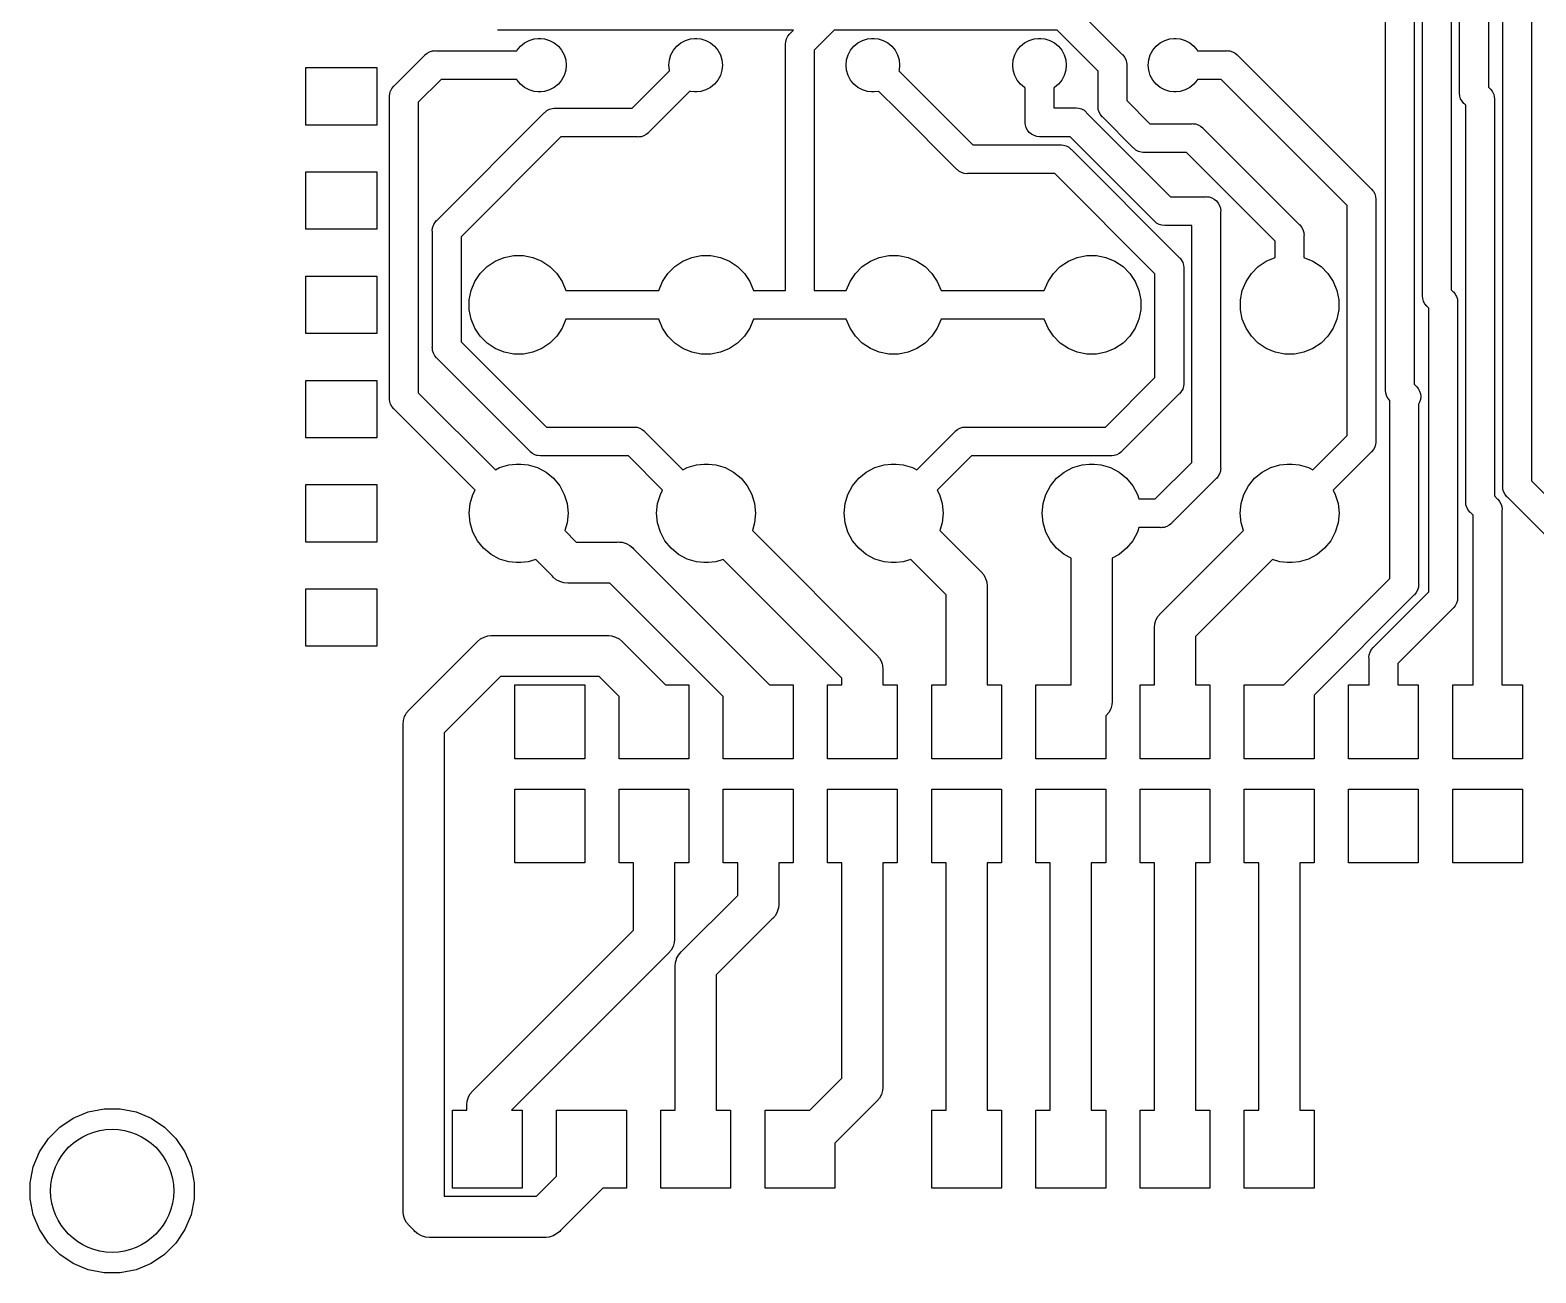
# Model space of a CAD drawing. Extents: x 90 to 153, y -149 to -36.
# Drawn here: x 91.22 to 127.92, y -148.3 to -118.02 of the extents above; entities that cross this region are included whole.
import ezdxf

# ---------------------------------------------------------------- set-up
doc = ezdxf.new("R2010")
doc.units = 0
doc.header["$MEASUREMENT"] = 0
doc.layers.add('BLACK', color=7, linetype='CONTINUOUS')

msp = doc.modelspace()

# ---------------------------------------------------------------- linework, layer by layer
at = {"layer": 'BLACK', "linetype": 'CONTINUOUS'}
for p, q in [((127.114, -129.126), (127.114, -110.772)), ((127.814, -110.686), (127.814, -128.999)), ((126.064, -119.539), (126.064, -111.612)), ((126.764, -111.612), (126.764, -119.411)), ((125.16, -124.477), (125.16, -113.209)), ((125.86, -113.081), (125.86, -124.349)), ((124.96, -116.245), (124.96, -126.651)), ((124.26, -126.779), (124.26, -116.373)), ((116.66, -117.437), (117.837, -118.614)), ((102.665, -118.022), (102.613, -118.017)), ((102.682, -118.024), (102.665, -118.022)), ((102.665, -118.022), (102.665, -118.022)), ((102.699, -118.022), (102.682, -118.024)), ((109.829, -118.022), (102.699, -118.022)), ((109.657, -118.229), (109.69, -118.169)), ((109.69, -118.169), (109.733, -118.115)), ((109.733, -118.115), (109.747, -118.104)), ((109.747, -118.104), (109.829, -118.022)), ((110.819, -118.022), (110.332, -118.509)), ((116.255, -118.022), (110.819, -118.022)), ((117.252, -119.019), (116.255, -118.022)), ((100.897, -118.58), (100.957, -118.547)), ((100.957, -118.547), (101.023, -118.527)), ((101.023, -118.527), (101.075, -118.522)), ((101.075, -118.522), (101.092, -118.52)), ((101.092, -118.52), (101.109, -118.522)), ((101.109, -118.522), (103.082, -118.522)), ((103.082, -118.522), (103.089, -118.509)), ((103.089, -118.509), (103.17, -118.41)), ((103.17, -118.41), (103.269, -118.329)), ((103.269, -118.329), (103.382, -118.269)), ((103.382, -118.269), (103.505, -118.231)), ((103.505, -118.231), (103.6, -118.222)), ((103.6, -118.222), (103.664, -118.222)), ((103.664, -118.222), (103.759, -118.231)), ((103.759, -118.231), (103.882, -118.269)), ((103.882, -118.269), (103.995, -118.329)), ((103.995, -118.329), (104.094, -118.41)), ((104.094, -118.41), (104.175, -118.509)), ((104.175, -118.509), (104.235, -118.622)), ((106.839, -118.622), (106.899, -118.509)), ((106.899, -118.509), (106.98, -118.41)), ((106.98, -118.41), (107.079, -118.329)), ((107.079, -118.329), (107.192, -118.269)), ((107.192, -118.269), (107.315, -118.231)), ((107.315, -118.231), (107.41, -118.222)), ((107.41, -118.222), (107.474, -118.222)), ((107.474, -118.222), (107.569, -118.231)), ((107.569, -118.231), (107.692, -118.269)), ((107.692, -118.269), (107.805, -118.329)), ((107.805, -118.329), (107.904, -118.41)), ((107.904, -118.41), (107.985, -118.509)), ((107.985, -118.509), (108.045, -118.622)), ((109.63, -118.364), (109.637, -118.295)), ((109.632, -118.381), (109.63, -118.364)), ((109.632, -124.364), (109.632, -118.381)), ((109.637, -118.295), (109.645, -118.27)), ((109.645, -118.27), (109.657, -118.229)), ((110.332, -118.509), (110.332, -124.364)), ((111.157, -118.622), (111.217, -118.509)), ((111.217, -118.509), (111.298, -118.41)), ((111.298, -118.41), (111.397, -118.329)), ((111.397, -118.329), (111.51, -118.269)), ((111.51, -118.269), (111.633, -118.231)), ((111.633, -118.231), (111.728, -118.222)), ((111.728, -118.222), (111.792, -118.222)), ((111.792, -118.222), (111.887, -118.231)), ((111.887, -118.231), (112.01, -118.269)), ((112.01, -118.269), (112.123, -118.329)), ((112.123, -118.329), (112.222, -118.41)), ((112.222, -118.41), (112.303, -118.509)), ((112.303, -118.509), (112.363, -118.622)), ((115.221, -118.622), (115.281, -118.509)), ((115.281, -118.509), (115.362, -118.41)), ((115.362, -118.41), (115.461, -118.329)), ((115.461, -118.329), (115.574, -118.269)), ((115.574, -118.269), (115.697, -118.231)), ((115.697, -118.231), (115.792, -118.222)), ((115.792, -118.222), (115.856, -118.222)), ((115.856, -118.222), (115.951, -118.231)), ((115.951, -118.231), (116.074, -118.269)), ((116.074, -118.269), (116.187, -118.329)), ((116.187, -118.329), (116.286, -118.41)), ((116.286, -118.41), (116.367, -118.509)), ((116.367, -118.509), (116.427, -118.622)), ((118.523, -118.622), (118.583, -118.509)), ((118.583, -118.509), (118.664, -118.41)), ((118.664, -118.41), (118.763, -118.329)), ((118.763, -118.329), (118.876, -118.269)), ((118.876, -118.269), (118.999, -118.231)), ((118.999, -118.231), (119.094, -118.222)), ((119.094, -118.222), (119.158, -118.222)), ((119.158, -118.222), (119.253, -118.231)), ((119.253, -118.231), (119.376, -118.269)), ((119.376, -118.269), (119.489, -118.329)), ((119.489, -118.329), (119.588, -118.41)), ((119.588, -118.41), (119.669, -118.509)), ((119.669, -118.509), (119.676, -118.522)), ((119.676, -118.522), (120.379, -118.522)), ((120.379, -118.522), (120.396, -118.52)), ((120.396, -118.52), (120.413, -118.522)), ((120.413, -118.522), (120.413, -118.522)), ((120.413, -118.522), (120.465, -118.527)), ((120.465, -118.527), (120.531, -118.547)), ((120.531, -118.547), (120.591, -118.58)), ((100.095, -119.374), (100.832, -118.637)), ((100.832, -118.637), (100.843, -118.623)), ((100.843, -118.623), (100.897, -118.58)), ((104.235, -118.622), (104.273, -118.745)), ((104.273, -118.745), (104.285, -118.872)), ((104.285, -118.872), (104.273, -118.999)), ((106.789, -118.872), (106.801, -118.745)), ((106.801, -118.999), (106.789, -118.872)), ((106.801, -118.745), (106.839, -118.622)), ((108.045, -118.622), (108.083, -118.745)), ((108.083, -118.745), (108.095, -118.872)), ((108.095, -118.872), (108.083, -118.999)), ((111.107, -118.872), (111.119, -118.745)), ((111.119, -118.999), (111.107, -118.872)), ((111.119, -118.745), (111.157, -118.622)), ((112.363, -118.622), (112.401, -118.745)), ((112.401, -118.745), (112.413, -118.872)), ((112.413, -118.872), (112.401, -118.999)), ((115.171, -118.872), (115.183, -118.745)), ((115.183, -118.999), (115.171, -118.872)), ((115.183, -118.745), (115.221, -118.622)), ((116.427, -118.622), (116.465, -118.745)), ((116.465, -118.745), (116.477, -118.872)), ((116.477, -118.872), (116.465, -118.999)), ((117.837, -118.614), (117.851, -118.625)), ((117.851, -118.625), (117.894, -118.679)), ((117.894, -118.679), (117.927, -118.739)), ((117.927, -118.739), (117.947, -118.805)), ((117.947, -118.805), (117.951, -118.847)), ((117.951, -118.847), (117.954, -118.874)), ((117.954, -118.874), (117.952, -118.891)), ((117.952, -118.891), (117.952, -119.737)), ((118.473, -118.872), (118.485, -118.745)), ((118.485, -118.999), (118.473, -118.872)), ((118.485, -118.745), (118.523, -118.622)), ((120.591, -118.58), (120.645, -118.623)), ((120.645, -118.623), (120.656, -118.637)), ((120.656, -118.637), (123.905, -121.886)), ((97.9424, -120.334), (97.9424, -118.934)), ((97.9424, -118.934), (99.6696, -118.934)), ((99.6696, -118.934), (99.6696, -120.334)), ((101.237, -119.222), (100.68, -119.779)), ((103.082, -119.222), (101.237, -119.222)), ((103.089, -119.235), (103.082, -119.222)), ((103.17, -119.334), (103.089, -119.235)), ((104.175, -119.235), (104.094, -119.334)), ((104.235, -119.122), (104.175, -119.235)), ((104.273, -118.999), (104.235, -119.122)), ((106.357, -119.462), (106.806, -119.013)), ((106.806, -119.013), (106.801, -118.999)), ((107.985, -119.235), (107.904, -119.334)), ((108.045, -119.122), (107.985, -119.235)), ((108.083, -118.999), (108.045, -119.122)), ((111.157, -119.122), (111.119, -118.999)), ((111.217, -119.235), (111.157, -119.122)), ((111.298, -119.334), (111.217, -119.235)), ((112.401, -118.999), (112.396, -119.013)), ((112.396, -119.013), (112.87, -119.487)), ((115.221, -119.122), (115.183, -118.999)), ((115.281, -119.235), (115.221, -119.122)), ((115.362, -119.334), (115.281, -119.235)), ((116.367, -119.235), (116.286, -119.334)), ((116.427, -119.122), (116.367, -119.235)), ((116.465, -118.999), (116.427, -119.122)), ((117.252, -119.865), (117.252, -119.019)), ((118.523, -119.122), (118.485, -118.999)), ((118.583, -119.235), (118.523, -119.122)), ((118.664, -119.334), (118.583, -119.235)), ((119.669, -119.235), (119.588, -119.334)), ((119.676, -119.222), (119.669, -119.235)), ((120.251, -119.222), (119.676, -119.222)), ((123.32, -122.291), (120.251, -119.222)), ((99.9783, -119.634), (99.9851, -119.565)), ((99.98, -119.651), (99.9783, -119.634)), ((99.98, -126.983), (99.98, -119.651)), ((99.9851, -119.565), (100.005, -119.499)), ((100.005, -119.499), (100.012, -119.487)), ((100.012, -119.487), (100.038, -119.439)), ((100.038, -119.439), (100.081, -119.385)), ((100.081, -119.385), (100.095, -119.374)), ((103.269, -119.415), (103.17, -119.334)), ((103.382, -119.475), (103.269, -119.415)), ((103.505, -119.513), (103.382, -119.475)), ((103.6, -119.522), (103.505, -119.513)), ((103.664, -119.522), (103.6, -119.522)), ((103.759, -119.513), (103.664, -119.522)), ((103.882, -119.475), (103.759, -119.513)), ((103.995, -119.415), (103.882, -119.475)), ((104.094, -119.334), (103.995, -119.415)), ((105.897, -119.922), (106.357, -119.462)), ((106.357, -119.462), (106.357, -119.462)), ((107.301, -119.508), (106.852, -119.957)), ((107.315, -119.513), (107.301, -119.508)), ((107.41, -119.522), (107.315, -119.513)), ((107.474, -119.522), (107.41, -119.522)), ((107.569, -119.513), (107.474, -119.522)), ((107.692, -119.475), (107.569, -119.513)), ((107.805, -119.415), (107.692, -119.475)), ((107.904, -119.334), (107.805, -119.415)), ((111.397, -119.415), (111.298, -119.334)), ((111.51, -119.475), (111.397, -119.415)), ((111.633, -119.513), (111.51, -119.475)), ((111.728, -119.522), (111.633, -119.513)), ((111.792, -119.522), (111.728, -119.522)), ((111.887, -119.513), (111.792, -119.522)), ((111.901, -119.508), (111.887, -119.513)), ((112.375, -119.982), (111.901, -119.508)), ((112.87, -119.487), (112.87, -119.487)), ((112.87, -119.487), (114.199, -120.816)), ((115.461, -119.415), (115.362, -119.334)), ((115.474, -119.422), (115.461, -119.415)), ((115.474, -120.249), (115.474, -119.422)), ((116.187, -119.415), (116.174, -119.422)), ((116.174, -119.422), (116.174, -119.916)), ((116.286, -119.334), (116.187, -119.415)), ((118.763, -119.415), (118.664, -119.334)), ((118.876, -119.475), (118.763, -119.415)), ((118.999, -119.513), (118.876, -119.475)), ((119.094, -119.522), (118.999, -119.513)), ((119.158, -119.522), (119.094, -119.522)), ((119.253, -119.513), (119.158, -119.522)), ((119.376, -119.475), (119.253, -119.513)), ((119.489, -119.415), (119.376, -119.475)), ((119.588, -119.334), (119.489, -119.415)), ((126.062, -119.556), (126.064, -119.539)), ((126.069, -119.625), (126.062, -119.556)), ((126.08, -119.659), (126.069, -119.625)), ((126.764, -119.411), (126.799, -119.446)), ((126.799, -119.446), (126.813, -119.457)), ((126.813, -119.457), (126.856, -119.511)), ((126.856, -119.511), (126.889, -119.571)), ((126.889, -119.571), (126.894, -119.587)), ((126.894, -119.587), (126.909, -119.637)), ((126.909, -119.637), (126.916, -119.706)), ((100.68, -119.779), (100.68, -126.855)), ((103.75, -120.037), (103.761, -120.023)), ((103.761, -120.023), (103.815, -119.98)), ((103.815, -119.98), (103.875, -119.947)), ((103.875, -119.947), (103.941, -119.927)), ((103.941, -119.927), (103.993, -119.922)), ((103.993, -119.922), (104.01, -119.92)), ((104.01, -119.92), (104.027, -119.922)), ((104.027, -119.922), (105.897, -119.922)), ((106.852, -119.957), (106.302, -120.507)), ((106.852, -119.957), (106.852, -119.957)), ((113.794, -121.401), (112.375, -119.982)), ((112.375, -119.982), (112.375, -119.982)), ((116.174, -119.916), (116.696, -119.916)), ((116.696, -119.916), (116.713, -119.914)), ((116.713, -119.914), (116.781, -119.921)), ((116.781, -119.921), (116.847, -119.941)), ((116.847, -119.941), (116.847, -119.941)), ((116.847, -119.941), (116.908, -119.974)), ((116.908, -119.974), (116.961, -120.017)), ((116.961, -120.017), (116.972, -120.031)), ((117.25, -119.882), (117.252, -119.865)), ((117.252, -119.9), (117.25, -119.882)), ((117.257, -119.951), (117.252, -119.9)), ((117.277, -120.017), (117.257, -119.951)), ((117.31, -120.078), (117.277, -120.017)), ((117.952, -119.737), (118.515, -120.3)), ((126.089, -119.691), (126.08, -119.659)), ((126.122, -119.751), (126.089, -119.691)), ((126.165, -119.805), (126.122, -119.751)), ((126.179, -119.816), (126.165, -119.805)), ((126.214, -119.851), (126.179, -119.816)), ((126.214, -129.499), (126.214, -119.851)), ((126.916, -119.706), (126.914, -119.723)), ((126.914, -119.723), (126.914, -129.371)), ((99.6696, -120.334), (97.9424, -120.334)), ((101.139, -122.648), (103.75, -120.037)), ((115.472, -120.266), (115.474, -120.249)), ((115.474, -120.283), (115.472, -120.266)), ((115.479, -120.335), (115.474, -120.283)), ((115.474, -120.283), (115.474, -120.283)), ((115.499, -120.401), (115.479, -120.335)), ((116.972, -120.031), (119.02, -122.078)), ((117.353, -120.131), (117.31, -120.078)), ((117.367, -120.142), (117.353, -120.131)), ((118.11, -120.885), (117.367, -120.142)), ((118.515, -120.3), (119.536, -120.3)), ((119.536, -120.3), (119.553, -120.298)), ((119.553, -120.298), (119.57, -120.3)), ((119.57, -120.3), (119.57, -120.3)), ((119.57, -120.3), (119.622, -120.305)), ((119.622, -120.305), (119.688, -120.325)), ((119.688, -120.325), (119.748, -120.358)), ((119.748, -120.358), (119.802, -120.401)), ((104.155, -120.622), (101.724, -123.053)), ((106.025, -120.622), (104.155, -120.622)), ((106.042, -120.624), (106.025, -120.622)), ((106.059, -120.622), (106.042, -120.624)), ((106.111, -120.617), (106.059, -120.622)), ((106.059, -120.622), (106.059, -120.622)), ((106.177, -120.597), (106.111, -120.617)), ((106.237, -120.564), (106.177, -120.597)), ((106.291, -120.521), (106.237, -120.564)), ((106.302, -120.507), (106.291, -120.521)), ((115.532, -120.461), (115.499, -120.401)), ((115.575, -120.515), (115.532, -120.461)), ((115.629, -120.558), (115.575, -120.515)), ((115.689, -120.591), (115.629, -120.558)), ((115.755, -120.611), (115.689, -120.591)), ((115.824, -120.618), (115.755, -120.611)), ((115.841, -120.616), (115.824, -120.618)), ((116.568, -120.616), (115.841, -120.616)), ((118.615, -122.663), (116.568, -120.616)), ((119.802, -120.401), (119.813, -120.415)), ((119.813, -120.415), (122.155, -122.757)), ((114.199, -120.816), (116.323, -120.816)), ((116.323, -120.816), (116.34, -120.814)), ((116.34, -120.814), (116.357, -120.816)), ((116.357, -120.816), (116.357, -120.816)), ((116.357, -120.816), (116.409, -120.821)), ((116.409, -120.821), (116.475, -120.841)), ((116.475, -120.841), (116.535, -120.874)), ((116.535, -120.874), (116.589, -120.917)), ((116.589, -120.917), (116.6, -120.931)), ((116.6, -120.931), (119.223, -123.554)), ((118.121, -120.899), (118.11, -120.885)), ((118.174, -120.942), (118.121, -120.899)), ((118.235, -120.975), (118.174, -120.942)), ((118.301, -120.995), (118.235, -120.975)), ((118.352, -121), (118.301, -120.995)), ((118.37, -121.002), (118.352, -121)), ((118.352, -121), (118.352, -121)), ((118.387, -121), (118.37, -121.002)), ((119.408, -121), (118.387, -121)), ((121.57, -123.162), (119.408, -121)), ((97.9424, -122.874), (97.9424, -121.474)), ((97.9424, -121.474), (99.6696, -121.474)), ((99.6696, -121.474), (99.6696, -122.874)), ((113.805, -121.415), (113.794, -121.401)), ((113.821, -121.427), (113.805, -121.415)), ((113.859, -121.458), (113.821, -121.427)), ((113.919, -121.491), (113.859, -121.458)), ((113.985, -121.511), (113.919, -121.491)), ((114.054, -121.518), (113.985, -121.511)), ((114.071, -121.516), (114.054, -121.518)), ((116.195, -121.516), (114.071, -121.516)), ((118.638, -123.959), (116.195, -121.516)), ((119.02, -122.078), (119.871, -122.078)), ((119.871, -122.078), (119.888, -122.076)), ((119.888, -122.076), (119.905, -122.078)), ((119.905, -122.078), (119.957, -122.083)), ((119.957, -122.083), (120.023, -122.103)), ((120.023, -122.103), (120.083, -122.136)), ((120.083, -122.136), (120.137, -122.179)), ((120.137, -122.179), (120.18, -122.233)), ((123.905, -121.886), (123.919, -121.897)), ((123.919, -121.897), (123.948, -121.933)), ((123.948, -121.933), (123.962, -121.951)), ((123.962, -121.951), (123.995, -122.011)), ((123.995, -122.011), (124.015, -122.077)), ((124.015, -122.077), (124.022, -122.146)), ((124.022, -122.146), (124.02, -122.163)), ((124.02, -122.163), (124.02, -128.027)), ((120.18, -122.233), (120.213, -122.293)), ((120.213, -122.293), (120.233, -122.359)), ((120.233, -122.359), (120.24, -122.428)), ((120.24, -122.428), (120.238, -122.445)), ((120.238, -122.445), (120.238, -128.68)), ((123.32, -127.899), (123.32, -122.291)), ((99.6696, -122.874), (97.9424, -122.874)), ((101.022, -122.908), (101.029, -122.839)), ((101.024, -122.925), (101.022, -122.908)), ((101.024, -125.741), (101.024, -122.925)), ((101.029, -122.839), (101.049, -122.773)), ((101.049, -122.773), (101.06, -122.753)), ((101.06, -122.753), (101.082, -122.713)), ((101.082, -122.713), (101.125, -122.659)), ((101.125, -122.659), (101.139, -122.648)), ((118.626, -122.677), (118.615, -122.663)), ((118.67, -122.713), (118.626, -122.677)), ((118.679, -122.72), (118.67, -122.713)), ((118.74, -122.753), (118.679, -122.72)), ((118.806, -122.773), (118.74, -122.753)), ((118.875, -122.78), (118.806, -122.773)), ((118.892, -122.778), (118.875, -122.78)), ((119.538, -122.778), (118.892, -122.778)), ((119.538, -128.552), (119.538, -122.778)), ((122.155, -122.757), (122.169, -122.768)), ((122.169, -122.768), (122.212, -122.822)), ((122.212, -122.822), (122.245, -122.882)), ((122.245, -122.882), (122.265, -122.948)), ((122.265, -122.948), (122.268, -122.977)), ((101.724, -123.053), (101.724, -125.613)), ((121.57, -123.56), (121.57, -123.162)), ((122.268, -122.977), (122.272, -123.017)), ((122.272, -123.017), (122.27, -123.034)), ((122.27, -123.034), (122.27, -123.56)), ((102.359, -123.782), (102.556, -123.651)), ((102.556, -123.651), (102.774, -123.56)), ((102.774, -123.56), (103.006, -123.514)), ((103.006, -123.514), (103.242, -123.514)), ((103.242, -123.514), (103.474, -123.56)), ((103.474, -123.56), (103.692, -123.651)), ((103.692, -123.651), (103.889, -123.782)), ((106.931, -123.782), (107.128, -123.651)), ((107.128, -123.651), (107.346, -123.56)), ((107.346, -123.56), (107.578, -123.514)), ((107.578, -123.514), (107.814, -123.514)), ((107.814, -123.514), (108.046, -123.56)), ((108.046, -123.56), (108.264, -123.651)), ((108.264, -123.651), (108.461, -123.782)), ((111.503, -123.782), (111.7, -123.651)), ((111.7, -123.651), (111.918, -123.56)), ((111.918, -123.56), (112.15, -123.514)), ((112.15, -123.514), (112.386, -123.514)), ((112.386, -123.514), (112.618, -123.56)), ((112.618, -123.56), (112.836, -123.651)), ((112.836, -123.651), (113.033, -123.782)), ((116.329, -123.782), (116.526, -123.651)), ((116.526, -123.651), (116.744, -123.56)), ((116.744, -123.56), (116.976, -123.514)), ((116.976, -123.514), (117.212, -123.514)), ((117.212, -123.514), (117.444, -123.56)), ((117.444, -123.56), (117.662, -123.651)), ((117.662, -123.651), (117.859, -123.782)), ((119.223, -123.554), (119.237, -123.565)), ((119.237, -123.565), (119.248, -123.579)), ((119.248, -123.579), (119.28, -123.619)), ((119.28, -123.619), (119.313, -123.679)), ((119.313, -123.679), (119.333, -123.745)), ((121.155, -123.782), (121.352, -123.651)), ((121.352, -123.651), (121.57, -123.56)), ((121.57, -123.56), (121.57, -123.56)), ((122.27, -123.56), (122.27, -123.56)), ((122.27, -123.56), (122.488, -123.651)), ((122.488, -123.651), (122.685, -123.782)), ((97.9424, -125.414), (97.9424, -124.014)), ((97.9424, -124.014), (99.6696, -124.014)), ((99.6696, -124.014), (99.6696, -125.414)), ((102.061, -124.146), (102.192, -123.949)), ((102.192, -123.949), (102.359, -123.782)), ((103.889, -123.782), (104.056, -123.949)), ((104.056, -123.949), (104.187, -124.146)), ((106.633, -124.146), (106.764, -123.949)), ((106.764, -123.949), (106.931, -123.782)), ((108.461, -123.782), (108.628, -123.949)), ((108.628, -123.949), (108.759, -124.146)), ((111.205, -124.146), (111.336, -123.949)), ((111.336, -123.949), (111.503, -123.782)), ((113.033, -123.782), (113.2, -123.949)), ((113.2, -123.949), (113.331, -124.146)), ((116.031, -124.146), (116.162, -123.949)), ((116.162, -123.949), (116.329, -123.782)), ((117.859, -123.782), (118.026, -123.949)), ((118.026, -123.949), (118.157, -124.146)), ((118.638, -126.485), (118.638, -123.959)), ((119.333, -123.745), (119.34, -123.814)), ((119.34, -123.814), (119.338, -123.831)), ((119.338, -123.831), (119.338, -126.613)), ((120.857, -124.146), (120.988, -123.949)), ((120.988, -123.949), (121.155, -123.782)), ((122.685, -123.782), (122.852, -123.949)), ((122.852, -123.949), (122.983, -124.146)), ((101.924, -124.596), (101.97, -124.364)), ((101.97, -124.364), (102.061, -124.146)), ((104.187, -124.146), (104.278, -124.364)), ((104.278, -124.364), (104.278, -124.364)), ((104.278, -124.364), (106.542, -124.364)), ((106.542, -124.364), (106.633, -124.146)), ((106.542, -124.364), (106.542, -124.364)), ((108.759, -124.146), (108.85, -124.364)), ((108.85, -124.364), (108.85, -124.364)), ((108.85, -124.364), (109.632, -124.364)), ((110.332, -124.364), (111.114, -124.364)), ((111.114, -124.364), (111.205, -124.146)), ((111.114, -124.364), (111.114, -124.364)), ((113.331, -124.146), (113.422, -124.364)), ((113.422, -124.364), (113.422, -124.364)), ((113.422, -124.364), (115.94, -124.364)), ((115.94, -124.364), (116.031, -124.146)), ((115.94, -124.364), (115.94, -124.364)), ((118.157, -124.146), (118.248, -124.364)), ((118.248, -124.364), (118.294, -124.596)), ((120.72, -124.596), (120.766, -124.364)), ((120.766, -124.364), (120.857, -124.146)), ((122.983, -124.146), (123.074, -124.364)), ((123.074, -124.364), (123.12, -124.596)), ((125.86, -124.349), (125.899, -124.388)), ((125.899, -124.388), (125.913, -124.399)), ((125.913, -124.399), (125.956, -124.453)), ((101.924, -124.832), (101.924, -124.596)), ((118.294, -124.596), (118.294, -124.832)), ((120.72, -124.832), (120.72, -124.596)), ((123.12, -124.596), (123.12, -124.832)), ((125.158, -124.494), (125.16, -124.477)), ((125.165, -124.563), (125.158, -124.494)), ((125.184, -124.624), (125.165, -124.563)), ((125.185, -124.629), (125.184, -124.624)), ((125.218, -124.689), (125.185, -124.629)), ((125.261, -124.743), (125.218, -124.689)), ((125.275, -124.754), (125.261, -124.743)), ((125.314, -124.793), (125.275, -124.754)), ((125.314, -131.707), (125.314, -124.793)), ((125.956, -124.453), (125.974, -124.485)), ((125.974, -124.485), (125.989, -124.513)), ((125.989, -124.513), (126.009, -124.579)), ((126.009, -124.579), (126.016, -124.648)), ((126.016, -124.648), (126.014, -124.665)), ((126.014, -124.665), (126.014, -131.835)), ((101.97, -125.064), (101.924, -124.832)), ((102.061, -125.282), (101.97, -125.064)), ((104.278, -125.064), (104.187, -125.282)), ((106.542, -125.064), (104.278, -125.064)), ((104.278, -125.064), (104.278, -125.064)), ((106.633, -125.282), (106.542, -125.064)), ((106.542, -125.064), (106.542, -125.064)), ((108.85, -125.064), (108.759, -125.282)), ((109.965, -125.064), (108.85, -125.064)), ((108.85, -125.064), (108.85, -125.064)), ((109.982, -125.066), (109.965, -125.064)), ((109.999, -125.064), (109.982, -125.066)), ((111.114, -125.064), (109.999, -125.064)), ((111.205, -125.282), (111.114, -125.064)), ((111.114, -125.064), (111.114, -125.064)), ((113.422, -125.064), (113.331, -125.282)), ((115.94, -125.064), (113.422, -125.064)), ((113.422, -125.064), (113.422, -125.064)), ((116.031, -125.282), (115.94, -125.064)), ((115.94, -125.064), (115.94, -125.064)), ((118.248, -125.064), (118.157, -125.282)), ((118.294, -124.832), (118.248, -125.064)), ((120.766, -125.064), (120.72, -124.832)), ((120.857, -125.282), (120.766, -125.064)), ((123.074, -125.064), (122.983, -125.282)), ((123.12, -124.832), (123.074, -125.064)), ((99.6696, -125.414), (97.9424, -125.414)), ((102.192, -125.479), (102.061, -125.282)), ((102.359, -125.646), (102.192, -125.479)), ((104.056, -125.479), (103.889, -125.646)), ((104.187, -125.282), (104.056, -125.479)), ((106.764, -125.479), (106.633, -125.282)), ((106.931, -125.646), (106.764, -125.479)), ((108.628, -125.479), (108.461, -125.646)), ((108.759, -125.282), (108.628, -125.479)), ((111.336, -125.479), (111.205, -125.282)), ((111.503, -125.646), (111.336, -125.479)), ((113.2, -125.479), (113.033, -125.646)), ((113.331, -125.282), (113.2, -125.479)), ((116.162, -125.479), (116.031, -125.282)), ((116.329, -125.646), (116.162, -125.479)), ((118.026, -125.479), (117.859, -125.646)), ((118.157, -125.282), (118.026, -125.479)), ((120.988, -125.479), (120.857, -125.282)), ((121.155, -125.646), (120.988, -125.479)), ((122.852, -125.479), (122.685, -125.646)), ((122.983, -125.282), (122.852, -125.479)), ((101.022, -125.758), (101.024, -125.741)), ((101.024, -125.775), (101.022, -125.758)), ((101.029, -125.827), (101.024, -125.775)), ((101.049, -125.893), (101.029, -125.827)), ((101.082, -125.953), (101.049, -125.893)), ((101.724, -125.613), (103.805, -127.694)), ((102.556, -125.777), (102.359, -125.646)), ((102.774, -125.868), (102.556, -125.777)), ((103.006, -125.914), (102.774, -125.868)), ((103.474, -125.868), (103.242, -125.914)), ((103.692, -125.777), (103.474, -125.868)), ((103.889, -125.646), (103.692, -125.777)), ((107.128, -125.777), (106.931, -125.646)), ((107.346, -125.868), (107.128, -125.777)), ((107.578, -125.914), (107.346, -125.868)), ((108.046, -125.868), (107.814, -125.914)), ((108.264, -125.777), (108.046, -125.868)), ((108.461, -125.646), (108.264, -125.777)), ((111.7, -125.777), (111.503, -125.646)), ((111.918, -125.868), (111.7, -125.777)), ((112.15, -125.914), (111.918, -125.868)), ((112.618, -125.868), (112.386, -125.914)), ((112.836, -125.777), (112.618, -125.868)), ((113.033, -125.646), (112.836, -125.777)), ((116.526, -125.777), (116.329, -125.646)), ((116.744, -125.868), (116.526, -125.777)), ((116.976, -125.914), (116.744, -125.868)), ((117.444, -125.868), (117.212, -125.914)), ((117.662, -125.777), (117.444, -125.868)), ((117.859, -125.646), (117.662, -125.777)), ((121.352, -125.777), (121.155, -125.646)), ((121.57, -125.868), (121.352, -125.777)), ((121.802, -125.914), (121.57, -125.868)), ((122.27, -125.868), (122.038, -125.914)), ((122.488, -125.777), (122.27, -125.868)), ((122.685, -125.646), (122.488, -125.777)), ((101.125, -126.007), (101.082, -125.953)), ((101.139, -126.018), (101.125, -126.007)), ((103.4, -128.279), (101.139, -126.018)), ((103.242, -125.914), (103.006, -125.914)), ((107.814, -125.914), (107.578, -125.914)), ((112.386, -125.914), (112.15, -125.914)), ((117.212, -125.914), (116.976, -125.914)), ((122.038, -125.914), (121.802, -125.914)), ((97.9424, -127.954), (97.9424, -126.554)), ((97.9424, -126.554), (99.6696, -126.554)), ((99.6696, -126.554), (99.6696, -127.954)), ((117.429, -127.694), (118.638, -126.485)), ((119.338, -126.613), (119.34, -126.63)), ((119.34, -126.63), (119.338, -126.647)), ((99.9783, -127), (99.98, -126.983)), ((100.68, -126.855), (102.56, -128.735)), ((119.223, -126.89), (117.834, -128.279)), ((119.237, -126.879), (119.223, -126.89)), ((119.28, -126.825), (119.237, -126.879)), ((119.313, -126.765), (119.28, -126.825)), ((119.333, -126.699), (119.313, -126.765)), ((119.338, -126.647), (119.333, -126.699)), ((119.338, -126.647), (119.338, -126.647)), ((124.258, -126.796), (124.26, -126.779)), ((124.265, -126.865), (124.258, -126.796)), ((124.281, -126.918), (124.265, -126.865)), ((124.285, -126.931), (124.281, -126.918)), ((124.318, -126.992), (124.285, -126.931)), ((124.361, -127.045), (124.318, -126.992)), ((124.96, -126.651), (124.999, -126.69)), ((124.999, -126.69), (125.013, -126.701)), ((125.013, -126.701), (125.024, -126.715)), ((125.024, -126.715), (125.024, -126.715)), ((125.024, -126.715), (125.056, -126.755)), ((125.056, -126.755), (125.089, -126.815)), ((125.089, -126.815), (125.109, -126.881)), ((125.109, -126.881), (125.116, -126.95)), ((125.116, -126.95), (125.109, -127.019)), ((99.98, -127.017), (99.9783, -127)), ((99.9851, -127.069), (99.98, -127.017)), ((100.005, -127.135), (99.9851, -127.069)), ((100.038, -127.195), (100.005, -127.135)), ((100.081, -127.249), (100.038, -127.195)), ((100.095, -127.26), (100.081, -127.249)), ((102.065, -129.23), (100.095, -127.26)), ((124.364, -127.047), (124.361, -127.045)), ((124.364, -131.385), (124.364, -127.047)), ((125.089, -127.085), (125.064, -127.131)), ((125.064, -127.131), (125.064, -131.512)), ((125.109, -127.019), (125.089, -127.085)), ((103.805, -127.694), (105.929, -127.694)), ((105.929, -127.694), (105.946, -127.692)), ((105.946, -127.692), (105.963, -127.694)), ((105.963, -127.694), (105.963, -127.694)), ((105.963, -127.694), (106.015, -127.699)), ((106.015, -127.699), (106.081, -127.719)), ((106.081, -127.719), (106.141, -127.752)), ((113.823, -127.752), (113.883, -127.719)), ((113.883, -127.719), (113.929, -127.705)), ((113.929, -127.705), (113.949, -127.699)), ((113.949, -127.699), (114.018, -127.692)), ((114.018, -127.692), (114.035, -127.694)), ((114.035, -127.694), (117.429, -127.694)), ((99.6696, -127.954), (97.9424, -127.954)), ((106.141, -127.752), (106.195, -127.795)), ((106.195, -127.795), (106.206, -127.809)), ((106.206, -127.809), (107.132, -128.735)), ((112.832, -128.735), (113.758, -127.809)), ((113.758, -127.809), (113.769, -127.795)), ((113.769, -127.795), (113.823, -127.752)), ((122.484, -128.735), (123.32, -127.899)), ((124.019, -128.073), (124.015, -128.113)), ((124.022, -128.044), (124.019, -128.073)), ((124.02, -128.027), (124.022, -128.044)), ((103.411, -128.293), (103.4, -128.279)), ((103.465, -128.336), (103.411, -128.293)), ((103.525, -128.369), (103.465, -128.336)), ((103.571, -128.383), (103.525, -128.369)), ((103.591, -128.389), (103.571, -128.383)), ((103.66, -128.396), (103.591, -128.389)), ((103.677, -128.394), (103.66, -128.396)), ((105.801, -128.394), (103.677, -128.394)), ((106.637, -129.23), (105.801, -128.394)), ((114.163, -128.394), (113.327, -129.23)), ((117.557, -128.394), (114.163, -128.394)), ((117.574, -128.396), (117.557, -128.394)), ((117.591, -128.394), (117.574, -128.396)), ((117.643, -128.389), (117.591, -128.394)), ((117.591, -128.394), (117.591, -128.394)), ((117.709, -128.369), (117.643, -128.389)), ((117.769, -128.336), (117.709, -128.369)), ((117.823, -128.293), (117.769, -128.336)), ((117.834, -128.279), (117.823, -128.293)), ((123.905, -128.304), (122.979, -129.23)), ((123.919, -128.293), (123.905, -128.304)), ((123.962, -128.239), (123.919, -128.293)), ((123.995, -128.179), (123.962, -128.239)), ((124.015, -128.113), (123.995, -128.179)), ((102.56, -128.735), (102.663, -128.68)), ((102.663, -128.68), (102.889, -128.611)), ((102.889, -128.611), (103.065, -128.594)), ((103.065, -128.594), (103.183, -128.594)), ((103.183, -128.594), (103.359, -128.611)), ((103.359, -128.611), (103.585, -128.68)), ((103.585, -128.68), (103.794, -128.791)), ((103.794, -128.791), (103.977, -128.941)), ((107.132, -128.735), (107.235, -128.68)), ((107.235, -128.68), (107.461, -128.611)), ((107.461, -128.611), (107.637, -128.594)), ((107.637, -128.594), (107.755, -128.594)), ((107.755, -128.594), (107.931, -128.611)), ((107.931, -128.611), (108.157, -128.68)), ((108.157, -128.68), (108.366, -128.791)), ((108.366, -128.791), (108.549, -128.941)), ((111.415, -128.941), (111.598, -128.791)), ((111.598, -128.791), (111.807, -128.68)), ((111.807, -128.68), (112.033, -128.611)), ((112.033, -128.611), (112.209, -128.594)), ((112.209, -128.594), (112.327, -128.594)), ((112.327, -128.594), (112.503, -128.611)), ((112.503, -128.611), (112.729, -128.68)), ((112.729, -128.68), (112.832, -128.735)), ((116.241, -128.941), (116.424, -128.791)), ((116.424, -128.791), (116.633, -128.68)), ((116.633, -128.68), (116.859, -128.611)), ((116.859, -128.611), (117.035, -128.594)), ((117.035, -128.594), (117.153, -128.594)), ((117.153, -128.594), (117.329, -128.611)), ((117.329, -128.611), (117.555, -128.68)), ((117.555, -128.68), (117.764, -128.791)), ((117.764, -128.791), (117.947, -128.941)), ((118.646, -129.444), (119.538, -128.552)), ((120.213, -128.832), (120.18, -128.892)), ((120.233, -128.766), (120.213, -128.832)), ((120.236, -128.731), (120.233, -128.766)), ((120.24, -128.697), (120.236, -128.731)), ((120.238, -128.68), (120.24, -128.697)), ((121.067, -128.941), (121.25, -128.791)), ((121.25, -128.791), (121.459, -128.68)), ((121.459, -128.68), (121.685, -128.611)), ((121.685, -128.611), (121.861, -128.594)), ((121.861, -128.594), (121.979, -128.594)), ((121.979, -128.594), (122.155, -128.611)), ((122.155, -128.611), (122.381, -128.68)), ((122.381, -128.68), (122.484, -128.735)), ((97.9424, -130.494), (97.9424, -129.094)), ((97.9424, -129.094), (99.6696, -129.094)), ((99.6696, -129.094), (99.6696, -130.494)), ((103.977, -128.941), (104.127, -129.124)), ((104.127, -129.124), (104.238, -129.333)), ((108.549, -128.941), (108.699, -129.124)), ((108.699, -129.124), (108.81, -129.333)), ((111.154, -129.333), (111.265, -129.124)), ((111.265, -129.124), (111.415, -128.941)), ((115.98, -129.333), (116.091, -129.124)), ((116.091, -129.124), (116.241, -128.941)), ((117.947, -128.941), (118.097, -129.124)), ((118.097, -129.124), (118.208, -129.333)), ((120.123, -128.957), (119.051, -130.029)), ((120.137, -128.946), (120.123, -128.957)), ((120.18, -128.892), (120.137, -128.946)), ((120.806, -129.333), (120.917, -129.124)), ((120.917, -129.124), (121.067, -128.941)), ((127.112, -129.144), (127.114, -129.126)), ((127.114, -129.161), (127.112, -129.144)), ((127.119, -129.212), (127.114, -129.161)), ((127.814, -128.999), (129.521, -130.706)), ((101.918, -129.794), (101.941, -129.559)), ((101.941, -129.559), (102.01, -129.333)), ((102.01, -129.333), (102.065, -129.23)), ((104.238, -129.333), (104.307, -129.559)), ((104.307, -129.559), (104.33, -129.794)), ((106.49, -129.794), (106.513, -129.559)), ((106.513, -129.559), (106.582, -129.333)), ((106.582, -129.333), (106.637, -129.23)), ((108.81, -129.333), (108.879, -129.559)), ((108.879, -129.559), (108.902, -129.794)), ((111.062, -129.794), (111.085, -129.559)), ((111.085, -129.559), (111.154, -129.333)), ((113.327, -129.23), (113.382, -129.333)), ((113.382, -129.333), (113.451, -129.559)), ((113.451, -129.559), (113.474, -129.794)), ((115.888, -129.794), (115.911, -129.559)), ((115.911, -129.559), (115.98, -129.333)), ((118.208, -129.333), (118.242, -129.444)), ((118.242, -129.444), (118.646, -129.444)), ((120.714, -129.794), (120.737, -129.559)), ((120.737, -129.559), (120.806, -129.333)), ((122.979, -129.23), (123.034, -129.333)), ((123.034, -129.333), (123.103, -129.559)), ((123.103, -129.559), (123.126, -129.794)), ((126.212, -129.516), (126.214, -129.499)), ((126.219, -129.585), (126.212, -129.516)), ((126.914, -129.371), (126.981, -129.439)), ((126.981, -129.439), (126.995, -129.45)), ((126.995, -129.45), (127.038, -129.503)), ((127.038, -129.503), (127.071, -129.564)), ((127.071, -129.564), (127.082, -129.601)), ((127.139, -129.278), (127.119, -129.212)), ((127.172, -129.339), (127.139, -129.278)), ((127.215, -129.392), (127.172, -129.339)), ((127.229, -129.403), (127.215, -129.392)), ((128.936, -131.111), (127.229, -129.403)), ((101.941, -130.029), (101.918, -129.794)), ((104.33, -129.794), (104.307, -130.029)), ((106.513, -130.029), (106.49, -129.794)), ((108.902, -129.794), (108.879, -130.029)), ((111.085, -130.029), (111.062, -129.794)), ((113.474, -129.794), (113.451, -130.029)), ((115.911, -130.029), (115.888, -129.794)), ((120.737, -130.029), (120.714, -129.794)), ((123.126, -129.794), (123.103, -130.029)), ((126.224, -129.602), (126.219, -129.585)), ((126.239, -129.651), (126.224, -129.602)), ((126.272, -129.712), (126.239, -129.651)), ((126.315, -129.765), (126.272, -129.712)), ((126.329, -129.776), (126.315, -129.765)), ((126.396, -129.843), (126.329, -129.776)), ((126.396, -133.974), (126.396, -129.843)), ((127.082, -129.601), (127.091, -129.63)), ((127.091, -129.63), (127.098, -129.698)), ((127.098, -129.698), (127.096, -129.716)), ((127.096, -129.716), (127.096, -133.974)), ((102.01, -130.255), (101.941, -130.029)), ((102.121, -130.464), (102.01, -130.255)), ((104.307, -130.029), (104.251, -130.214)), ((104.251, -130.214), (104.531, -130.494)), ((106.582, -130.255), (106.513, -130.029)), ((106.693, -130.464), (106.582, -130.255)), ((108.879, -130.029), (108.823, -130.214)), ((108.823, -130.214), (111.842, -133.233)), ((111.154, -130.255), (111.085, -130.029)), ((111.265, -130.464), (111.154, -130.255)), ((113.451, -130.029), (113.395, -130.214)), ((113.395, -130.214), (114.382, -131.201)), ((115.98, -130.255), (115.911, -130.029)), ((116.091, -130.464), (115.98, -130.255)), ((118.208, -130.255), (118.097, -130.464)), ((118.242, -130.144), (118.208, -130.255)), ((118.774, -130.144), (118.242, -130.144)), ((118.791, -130.146), (118.774, -130.144)), ((118.79, -132.217), (120.793, -130.214)), ((118.808, -130.144), (118.791, -130.146)), ((118.86, -130.139), (118.808, -130.144)), ((118.808, -130.144), (118.808, -130.144)), ((118.926, -130.119), (118.86, -130.139)), ((118.986, -130.086), (118.926, -130.119)), ((119.04, -130.043), (118.986, -130.086)), ((119.051, -130.029), (119.04, -130.043)), ((120.793, -130.214), (120.737, -130.029)), ((123.034, -130.255), (122.923, -130.464)), ((123.103, -130.029), (123.034, -130.255)), ((99.6696, -130.494), (97.9424, -130.494)), ((102.271, -130.647), (102.121, -130.464)), ((102.454, -130.797), (102.271, -130.647)), ((104.531, -130.494), (105.531, -130.494)), ((105.531, -130.494), (105.556, -130.492)), ((105.556, -130.492), (105.581, -130.494)), ((105.581, -130.494), (105.654, -130.501)), ((105.654, -130.501), (105.748, -130.53)), ((105.748, -130.53), (105.835, -130.576)), ((105.835, -130.576), (105.911, -130.639)), ((105.911, -130.639), (105.927, -130.658)), ((105.927, -130.658), (109.243, -133.974)), ((106.843, -130.647), (106.693, -130.464)), ((107.026, -130.797), (106.843, -130.647)), ((111.415, -130.647), (111.265, -130.464)), ((111.598, -130.797), (111.415, -130.647)), ((116.241, -130.647), (116.091, -130.464)), ((116.424, -130.797), (116.241, -130.647)), ((117.947, -130.647), (117.764, -130.797)), ((118.097, -130.464), (117.947, -130.647)), ((122.773, -130.647), (122.59, -130.797)), ((122.923, -130.464), (122.773, -130.647)), ((102.663, -130.908), (102.454, -130.797)), ((102.889, -130.977), (102.663, -130.908)), ((103.065, -130.994), (102.889, -130.977)), ((103.183, -130.994), (103.065, -130.994)), ((103.359, -130.977), (103.183, -130.994)), ((103.544, -130.921), (103.359, -130.977)), ((103.953, -131.33), (103.544, -130.921)), ((107.235, -130.908), (107.026, -130.797)), ((107.461, -130.977), (107.235, -130.908)), ((107.637, -130.994), (107.461, -130.977)), ((107.755, -130.994), (107.637, -130.994)), ((107.931, -130.977), (107.755, -130.994)), ((108.116, -130.921), (107.931, -130.977)), ((111.006, -133.811), (108.116, -130.921)), ((111.807, -130.908), (111.598, -130.797)), ((112.033, -130.977), (111.807, -130.908)), ((112.209, -130.994), (112.033, -130.977)), ((112.327, -130.994), (112.209, -130.994)), ((112.503, -130.977), (112.327, -130.994)), ((112.688, -130.921), (112.503, -130.977)), ((113.546, -131.779), (112.688, -130.921)), ((116.594, -130.887), (116.424, -130.797)), ((116.594, -133.974), (116.594, -130.887)), ((117.764, -130.797), (117.594, -130.887)), ((117.594, -130.887), (117.594, -134.341)), ((121.5, -130.921), (119.626, -132.795)), ((121.685, -130.977), (121.5, -130.921)), ((121.861, -130.994), (121.685, -130.977)), ((121.979, -130.994), (121.861, -130.994)), ((122.155, -130.977), (121.979, -130.994)), ((122.381, -130.908), (122.155, -130.977)), ((122.59, -130.797), (122.381, -130.908)), ((103.969, -131.349), (103.953, -131.33)), ((104.045, -131.412), (103.969, -131.349)), ((114.382, -131.201), (114.401, -131.217)), ((114.401, -131.217), (114.464, -131.293)), ((114.464, -131.293), (114.51, -131.38)), ((114.51, -131.38), (114.532, -131.451)), ((121.775, -133.974), (124.364, -131.385)), ((97.9424, -133.034), (97.9424, -131.634)), ((97.9424, -131.634), (99.6696, -131.634)), ((99.6696, -131.634), (99.6696, -133.034)), ((104.132, -131.458), (104.045, -131.412)), ((104.207, -131.481), (104.132, -131.458)), ((104.226, -131.487), (104.207, -131.481)), ((104.324, -131.496), (104.226, -131.487)), ((104.349, -131.494), (104.324, -131.496)), ((105.349, -131.494), (104.349, -131.494)), ((108.116, -134.261), (105.349, -131.494)), ((114.532, -131.451), (114.539, -131.474)), ((114.539, -131.474), (114.548, -131.572)), ((114.548, -131.572), (114.546, -131.597)), ((114.546, -131.597), (114.546, -133.974)), ((123.971, -133.051), (125.314, -131.707)), ((125.006, -131.725), (124.963, -131.778)), ((125.039, -131.664), (125.006, -131.725)), ((125.059, -131.598), (125.039, -131.664)), ((125.064, -131.547), (125.059, -131.598)), ((125.064, -131.512), (125.066, -131.53)), ((125.066, -131.53), (125.064, -131.547)), ((125.064, -131.547), (125.064, -131.547)), ((113.546, -133.974), (113.546, -131.779)), ((124.949, -131.789), (122.516, -134.223)), ((125.899, -132.112), (124.556, -133.455)), ((124.963, -131.778), (124.949, -131.789)), ((125.913, -132.101), (125.899, -132.112)), ((125.956, -132.048), (125.913, -132.101)), ((125.989, -131.987), (125.956, -132.048)), ((126.009, -131.921), (125.989, -131.987)), ((126.014, -131.87), (126.009, -131.921)), ((126.014, -131.835), (126.016, -131.852)), ((126.016, -131.852), (126.014, -131.87)), ((118.624, -132.588), (118.633, -132.49)), ((118.633, -132.49), (118.65, -132.434)), ((118.65, -132.434), (118.662, -132.396)), ((118.662, -132.396), (118.708, -132.309)), ((118.708, -132.309), (118.771, -132.233)), ((118.771, -132.233), (118.79, -132.217)), ((102.121, -132.919), (102.197, -132.856)), ((102.197, -132.856), (102.284, -132.81)), ((102.284, -132.81), (102.378, -132.781)), ((102.378, -132.781), (102.451, -132.774)), ((102.451, -132.774), (102.476, -132.772)), ((102.451, -132.774), (102.451, -132.774)), ((102.476, -132.772), (102.501, -132.774)), ((102.501, -132.774), (105.271, -132.774)), ((105.271, -132.774), (105.296, -132.772)), ((105.296, -132.772), (105.321, -132.774)), ((105.321, -132.774), (105.394, -132.781)), ((105.394, -132.781), (105.488, -132.81)), ((105.488, -132.81), (105.575, -132.856)), ((105.575, -132.856), (105.651, -132.919)), ((118.626, -132.613), (118.624, -132.588)), ((118.626, -133.974), (118.626, -132.613)), ((119.626, -132.795), (119.626, -133.974)), ((99.6696, -133.034), (97.9424, -133.034)), ((100.476, -134.567), (102.105, -132.938)), ((102.105, -132.938), (102.121, -132.919)), ((105.651, -132.919), (105.667, -132.938)), ((105.667, -132.938), (106.703, -133.974)), ((111.842, -133.233), (111.861, -133.249)), ((123.861, -133.242), (123.881, -133.176)), ((123.881, -133.176), (123.901, -133.139)), ((123.901, -133.139), (123.914, -133.115)), ((123.914, -133.115), (123.957, -133.062)), ((123.957, -133.062), (123.971, -133.051)), ((111.861, -133.249), (111.924, -133.325)), ((111.924, -133.325), (111.97, -133.412)), ((111.97, -133.412), (111.988, -133.469)), ((111.988, -133.469), (111.999, -133.506)), ((111.999, -133.506), (112.008, -133.604)), ((112.008, -133.604), (112.006, -133.629)), ((123.854, -133.31), (123.861, -133.242)), ((123.856, -133.328), (123.854, -133.31)), ((123.856, -133.974), (123.856, -133.328)), ((124.556, -133.455), (124.556, -133.974)), ((102.683, -133.774), (101.312, -135.145)), ((105.089, -133.774), (102.683, -133.774)), ((105.576, -134.261), (105.089, -133.774)), ((111.006, -133.974), (111.006, -133.811)), ((112.006, -133.629), (112.006, -133.974)), ((103.036, -135.774), (103.036, -133.974)), ((103.036, -133.974), (104.736, -133.974)), ((104.736, -133.974), (104.736, -135.774)), ((105.576, -135.774), (105.576, -134.261)), ((106.703, -133.974), (107.276, -133.974)), ((107.276, -133.974), (107.276, -135.774)), ((108.116, -135.774), (108.116, -134.261)), ((109.243, -133.974), (109.816, -133.974)), ((109.816, -133.974), (109.816, -135.774)), ((110.656, -135.774), (110.656, -133.974)), ((110.656, -133.974), (111.006, -133.974)), ((112.006, -133.974), (112.356, -133.974)), ((112.356, -133.974), (112.356, -135.774)), ((113.196, -135.774), (113.196, -133.974)), ((113.196, -133.974), (113.546, -133.974)), ((114.546, -133.974), (114.896, -133.974)), ((114.896, -133.974), (114.896, -135.774)), ((115.736, -135.774), (115.736, -133.974)), ((115.736, -133.974), (116.594, -133.974)), ((118.276, -135.774), (118.276, -133.974)), ((118.276, -133.974), (118.626, -133.974)), ((119.626, -133.974), (119.976, -133.974)), ((119.976, -133.974), (119.976, -135.774)), ((120.816, -135.774), (120.816, -133.974)), ((120.816, -133.974), (121.775, -133.974)), ((122.516, -134.223), (122.516, -135.774)), ((123.356, -135.774), (123.356, -133.974)), ((123.356, -133.974), (123.856, -133.974)), ((124.556, -133.974), (125.056, -133.974)), ((125.056, -133.974), (125.056, -135.774)), ((125.896, -135.774), (125.896, -133.974)), ((125.896, -133.974), (126.396, -133.974)), ((127.096, -133.974), (127.596, -133.974)), ((127.596, -133.974), (127.596, -135.774)), ((100.361, -134.721), (100.394, -134.659)), ((100.394, -134.659), (100.457, -134.583)), ((100.457, -134.583), (100.476, -134.567)), ((117.512, -134.645), (117.449, -134.721)), ((117.558, -134.558), (117.512, -134.645)), ((117.587, -134.464), (117.558, -134.558)), ((117.594, -134.391), (117.587, -134.464)), ((117.594, -134.341), (117.596, -134.366)), ((117.596, -134.366), (117.594, -134.391)), ((117.594, -134.391), (117.594, -134.391)), ((100.31, -134.938), (100.319, -134.84)), ((100.312, -134.963), (100.31, -134.938)), ((100.312, -146.773), (100.312, -134.963)), ((100.319, -134.84), (100.348, -134.746)), ((100.348, -134.746), (100.361, -134.721)), ((117.449, -134.721), (117.436, -134.732)), ((117.436, -134.732), (117.436, -135.774)), ((101.312, -135.145), (101.312, -146.438)), ((104.736, -135.774), (103.036, -135.774)), ((107.276, -135.774), (105.576, -135.774)), ((109.816, -135.774), (108.116, -135.774)), ((112.356, -135.774), (110.656, -135.774)), ((114.896, -135.774), (113.196, -135.774)), ((117.436, -135.774), (115.736, -135.774)), ((119.976, -135.774), (118.276, -135.774)), ((122.516, -135.774), (120.816, -135.774)), ((125.056, -135.774), (123.356, -135.774)), ((127.596, -135.774), (125.896, -135.774)), ((103.036, -138.314), (103.036, -136.514)), ((103.036, -136.514), (104.736, -136.514)), ((104.736, -136.514), (104.736, -138.314)), ((105.576, -138.314), (105.576, -136.514)), ((105.576, -136.514), (107.276, -136.514)), ((107.276, -136.514), (107.276, -138.314)), ((108.116, -138.314), (108.116, -136.514)), ((108.116, -136.514), (109.816, -136.514)), ((109.816, -136.514), (109.816, -138.314)), ((110.656, -138.314), (110.656, -136.514)), ((110.656, -136.514), (112.356, -136.514)), ((112.356, -136.514), (112.356, -138.314)), ((113.196, -138.314), (113.196, -136.514)), ((113.196, -136.514), (114.896, -136.514)), ((114.896, -136.514), (114.896, -138.314)), ((115.736, -138.314), (115.736, -136.514)), ((115.736, -136.514), (117.436, -136.514)), ((117.436, -136.514), (117.436, -138.314)), ((118.276, -138.314), (118.276, -136.514)), ((118.276, -136.514), (119.976, -136.514)), ((119.976, -136.514), (119.976, -138.314)), ((120.816, -138.314), (120.816, -136.514)), ((120.816, -136.514), (122.516, -136.514)), ((122.516, -136.514), (122.516, -138.314)), ((123.356, -138.314), (123.356, -136.514)), ((123.356, -136.514), (125.056, -136.514)), ((125.056, -136.514), (125.056, -138.314)), ((125.896, -138.314), (125.896, -136.514)), ((125.896, -136.514), (127.596, -136.514)), ((127.596, -136.514), (127.596, -138.314)), ((104.736, -138.314), (103.036, -138.314)), ((105.926, -138.314), (105.576, -138.314)), ((105.926, -139.95), (105.926, -138.314)), ((107.276, -138.314), (106.926, -138.314)), ((106.926, -138.314), (106.926, -140.132)), ((108.466, -138.314), (108.116, -138.314)), ((108.466, -139.107), (108.466, -138.314)), ((109.816, -138.314), (109.466, -138.314)), ((109.466, -138.314), (109.466, -139.289)), ((111.006, -138.314), (110.656, -138.314)), ((111.006, -143.557), (111.006, -138.314)), ((112.356, -138.314), (112.006, -138.314)), ((112.006, -138.314), (112.006, -143.739)), ((113.546, -138.314), (113.196, -138.314)), ((113.546, -144.338), (113.546, -138.314)), ((114.896, -138.314), (114.546, -138.314)), ((114.546, -138.314), (114.546, -144.338)), ((116.086, -138.314), (115.736, -138.314)), ((116.086, -144.338), (116.086, -138.314)), ((117.436, -138.314), (117.086, -138.314)), ((117.086, -138.314), (117.086, -144.338)), ((118.626, -138.314), (118.276, -138.314)), ((118.626, -144.338), (118.626, -138.314)), ((119.976, -138.314), (119.626, -138.314)), ((119.626, -138.314), (119.626, -144.338)), ((121.166, -138.314), (120.816, -138.314)), ((121.166, -144.338), (121.166, -138.314)), ((122.516, -138.314), (122.166, -138.314)), ((122.166, -138.314), (122.166, -144.338)), ((125.056, -138.314), (123.356, -138.314)), ((127.596, -138.314), (125.896, -138.314)), ((107.106, -140.467), (108.466, -139.107)), ((109.459, -139.412), (109.43, -139.506)), ((109.466, -139.339), (109.459, -139.412)), ((109.466, -139.289), (109.468, -139.314)), ((109.468, -139.314), (109.466, -139.339)), ((109.466, -139.339), (109.466, -139.339)), ((109.302, -139.685), (107.942, -141.045)), ((109.321, -139.669), (109.302, -139.685)), ((109.384, -139.593), (109.321, -139.669)), ((109.43, -139.506), (109.384, -139.593)), ((102.026, -143.85), (105.926, -139.95)), ((106.926, -140.181), (106.919, -140.255)), ((106.926, -140.132), (106.928, -140.157)), ((106.928, -140.157), (106.926, -140.181)), ((106.762, -140.528), (102.952, -144.338)), ((106.781, -140.512), (106.762, -140.528)), ((106.844, -140.436), (106.781, -140.512)), ((106.89, -140.349), (106.844, -140.436)), ((106.919, -140.255), (106.89, -140.349)), ((106.978, -140.646), (107.024, -140.559)), ((107.024, -140.559), (107.087, -140.483)), ((107.087, -140.483), (107.106, -140.467)), ((106.94, -140.838), (106.949, -140.74)), ((106.942, -140.863), (106.94, -140.838)), ((106.942, -143.313), (106.942, -140.863)), ((106.949, -140.74), (106.972, -140.665)), ((106.972, -140.665), (106.978, -140.646)), ((107.942, -141.045), (107.942, -144.338)), ((106.942, -144.338), (106.942, -143.313)), ((106.942, -143.313), (106.942, -143.313)), ((101.944, -143.942), (102.007, -143.866)), ((102.007, -143.866), (102.026, -143.85)), ((110.225, -144.338), (111.006, -143.557)), ((111.999, -143.862), (111.97, -143.956)), ((112.006, -143.789), (111.999, -143.862)), ((112.006, -143.739), (112.008, -143.764)), ((112.008, -143.764), (112.006, -143.789)), ((112.006, -143.789), (112.006, -143.789)), ((101.86, -144.221), (101.869, -144.123)), ((101.862, -144.245), (101.86, -144.221)), ((101.862, -144.338), (101.862, -144.245)), ((101.869, -144.123), (101.893, -144.043)), ((101.893, -144.043), (101.898, -144.029)), ((101.898, -144.029), (101.944, -143.942)), ((111.842, -144.135), (110.832, -145.145)), ((111.861, -144.119), (111.842, -144.135)), ((111.924, -144.043), (111.861, -144.119)), ((111.97, -143.956), (111.924, -144.043)), ((91.9431, -144.75), (92.2706, -144.532)), ((92.2706, -144.532), (92.6346, -144.381)), ((92.6346, -144.381), (93.021, -144.304)), ((93.021, -144.304), (93.415, -144.304)), ((93.415, -144.304), (93.8014, -144.381)), ((93.8014, -144.381), (94.1654, -144.532)), ((94.1654, -144.532), (94.4929, -144.75)), ((101.512, -146.238), (101.512, -144.338)), ((101.512, -144.338), (101.862, -144.338)), ((102.952, -144.338), (103.212, -144.338)), ((103.212, -144.338), (103.212, -146.238)), ((104.052, -145.951), (104.052, -144.338)), ((104.052, -144.338), (105.752, -144.338)), ((105.752, -144.338), (105.752, -146.238)), ((106.592, -146.238), (106.592, -144.338)), ((106.592, -144.338), (106.942, -144.338)), ((107.942, -144.338), (108.292, -144.338)), ((108.292, -144.338), (108.292, -146.238)), ((109.132, -146.238), (109.132, -144.338)), ((109.132, -144.338), (110.225, -144.338)), ((113.196, -146.238), (113.196, -144.338)), ((113.196, -144.338), (113.546, -144.338)), ((114.546, -144.338), (114.896, -144.338)), ((114.896, -144.338), (114.896, -146.238)), ((115.736, -146.238), (115.736, -144.338)), ((115.736, -144.338), (116.086, -144.338)), ((117.086, -144.338), (117.436, -144.338)), ((117.436, -144.338), (117.436, -146.238)), ((118.276, -146.238), (118.276, -144.338)), ((118.276, -144.338), (118.626, -144.338)), ((119.626, -144.338), (119.976, -144.338)), ((119.976, -144.338), (119.976, -146.238)), ((120.816, -146.238), (120.816, -144.338)), ((120.816, -144.338), (121.166, -144.338)), ((122.166, -144.338), (122.516, -144.338)), ((122.516, -144.338), (122.516, -146.238)), ((91.6645, -145.029), (91.9431, -144.75)), ((94.4929, -144.75), (94.7715, -145.029)), ((91.4456, -145.357), (91.6645, -145.029)), ((94.7715, -145.029), (94.9904, -145.357)), ((110.832, -145.145), (110.832, -146.238)), ((91.2949, -145.721), (91.4456, -145.357)), ((94.9904, -145.357), (95.1411, -145.721)), ((91.218, -146.107), (91.2949, -145.721)), ((95.1411, -145.721), (95.218, -146.107)), ((103.565, -146.438), (104.052, -145.951)), ((91.218, -146.501), (91.218, -146.107)), ((95.218, -146.107), (95.218, -146.501)), ((101.312, -146.438), (103.565, -146.438)), ((103.212, -146.238), (101.512, -146.238)), ((105.179, -146.238), (104.143, -147.274)), ((105.752, -146.238), (105.179, -146.238)), ((108.292, -146.238), (106.592, -146.238)), ((110.832, -146.238), (109.132, -146.238)), ((114.896, -146.238), (113.196, -146.238)), ((117.436, -146.238), (115.736, -146.238)), ((119.976, -146.238), (118.276, -146.238)), ((122.516, -146.238), (120.816, -146.238)), ((91.2949, -146.887), (91.218, -146.501)), ((95.218, -146.501), (95.1411, -146.887)), ((100.31, -146.798), (100.312, -146.773)), ((100.312, -146.823), (100.31, -146.798)), ((91.4456, -147.251), (91.2949, -146.887)), ((95.1411, -146.887), (94.9904, -147.251)), ((100.319, -146.896), (100.312, -146.823)), ((100.348, -146.99), (100.319, -146.896)), ((100.394, -147.077), (100.348, -146.99)), ((100.457, -147.153), (100.394, -147.077)), ((100.476, -147.169), (100.457, -147.153)), ((100.581, -147.274), (100.476, -147.169)), ((91.6645, -147.579), (91.4456, -147.251)), ((94.9904, -147.251), (94.7715, -147.579)), ((100.597, -147.293), (100.581, -147.274)), ((100.673, -147.356), (100.597, -147.293)), ((100.76, -147.402), (100.673, -147.356)), ((100.854, -147.431), (100.76, -147.402)), ((100.952, -147.44), (100.854, -147.431)), ((100.977, -147.438), (100.952, -147.44)), ((103.747, -147.438), (100.977, -147.438)), ((103.772, -147.44), (103.747, -147.438)), ((103.797, -147.438), (103.772, -147.44)), ((103.87, -147.431), (103.797, -147.438)), ((103.964, -147.402), (103.87, -147.431)), ((104.051, -147.356), (103.964, -147.402)), ((104.127, -147.293), (104.051, -147.356)), ((104.143, -147.274), (104.127, -147.293)), ((91.9431, -147.858), (91.6645, -147.579)), ((92.2706, -148.076), (91.9431, -147.858)), ((94.4929, -147.858), (94.1654, -148.076)), ((94.7715, -147.579), (94.4929, -147.858)), ((92.6346, -148.227), (92.2706, -148.076)), ((93.021, -148.304), (92.6346, -148.227)), ((93.8014, -148.227), (93.415, -148.304)), ((94.1654, -148.076), (93.8014, -148.227)), ((93.415, -148.304), (93.021, -148.304))]:
    msp.add_line(p, q, dxfattribs=at)
at = {"layer": 'BLACK'}
msp.add_circle((93.218, -146.304), 1.5, dxfattribs=at)

doc.saveas('drawing.dxf')
